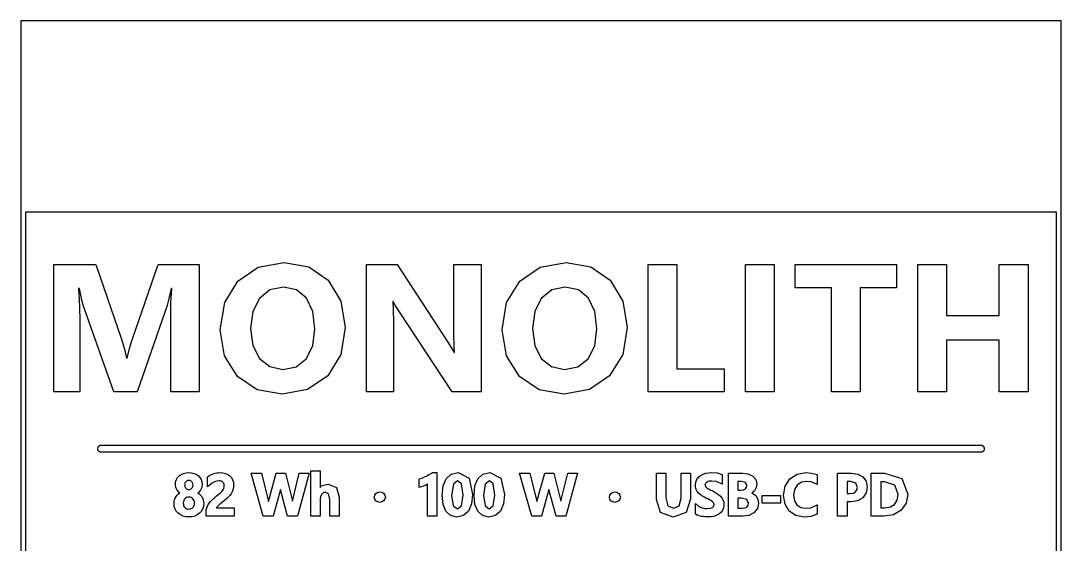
# Model space of a CAD drawing. Header units: metres. Extents: x -22 to 22, y 1.9 to 79.7.
# Drawn here: x -22 to 22, y 57.56 to 79.7 of the extents above; entities that cross this region are included whole.
import ezdxf

# ---------------------------------------------------------------- set-up
doc = ezdxf.new("R2010")
doc.units = ezdxf.units.M

msp = doc.modelspace()

# ---------------------------------------------------------------- linework, layer by layer
at = {"layer": 'MARKING'}
for points in [[(-20.6, 69.3879), (-18.8228, 69.3879), (-17.7226, 66.1942), (-17.6083, 65.8098), (-17.5302, 65.4235), (-17.5085, 65.4235), (-17.4036, 65.8416), (-17.2933, 66.2014), (-16.1931, 69.3879), (-14.4604, 69.3879), (-14.4604, 63.9998), (-15.6592, 63.9998), (-15.6592, 67.2235), (-15.6481, 67.7736), (-15.6147, 68.3779), (-15.6448, 68.3779), (-15.7337, 67.951), (-15.8131, 67.6636), (-17.0757, 63.9998), (-18.0677, 63.9998), (-19.3531, 67.6263), (-19.4219, 67.8876), (-19.5226, 68.3779), (-19.5563, 68.3779), (-19.5193, 67.6296), (-19.507, 66.9794), (-19.507, 63.9998), (-20.6, 63.9998)], [(-12.8337, 64.6587), (-13.3802, 65.5266), (-13.5624, 66.6223), (-13.3772, 67.7781), (-12.8217, 68.6893), (-11.961, 69.2809), (-10.8605, 69.4781), (-9.8168, 69.2893), (-8.9943, 68.723), (-8.4604, 67.8476), (-8.2825, 66.7317), (-8.467, 65.5849), (-9.0208, 64.684), (-9.8715, 64.1005), (-10.9471, 63.906), (-11.9971, 64.0942)], [(-3.6834, 69.3879), (-2.5374, 69.3879), (-2.5374, 63.9998), (-3.7627, 63.9998), (-5.9836, 67.3858), (-6.1486, 67.6462), (-6.2542, 67.8332), (-6.2686, 67.8332), (-6.246, 67.4721), (-6.2385, 66.9614), (-6.2385, 63.9998), (-7.3844, 63.9998), (-7.3844, 69.3879), (-6.0774, 69.3879), (-3.9395, 66.1077), (-3.7985, 65.8873), (-3.6689, 65.6688), (-3.6533, 65.6688), (-3.6758, 65.9474), (-3.6834, 66.4083)], [(-1.4572, 65.5266), (-1.6394, 66.6223), (-1.4542, 67.7781), (-0.8987, 68.6893), (-0.0381, 69.2809), (1.0625, 69.4781), (2.1062, 69.2893), (2.9286, 68.723), (3.4625, 67.8476), (3.6405, 66.7317), (3.4559, 65.5849), (2.9022, 64.684), (2.0515, 64.1005), (0.9759, 63.906), (-0.0742, 64.0942), (-0.9107, 64.6587)], [(7.7466, 63.9998), (4.5385, 63.9998), (4.5385, 69.3879), (5.7517, 69.3879), (5.7517, 64.9846), (7.7466, 64.9846)], [(8.6446, 63.9998), (8.6446, 69.3879), (9.8579, 69.3879), (9.8579, 63.9998)], [(13.5022, 63.9998), (12.2854, 63.9998), (12.2854, 68.3995), (10.7559, 68.3995), (10.7559, 69.3879), (15.0389, 69.3879), (15.0389, 68.3995), (13.5022, 68.3995)], [(15.937, 69.3879), (17.1502, 69.3879), (17.1502, 67.2392), (19.3819, 67.2392), (19.3819, 69.3879), (20.6, 69.3879), (20.6, 63.9998), (19.3819, 63.9998), (19.3819, 66.1942), (17.1502, 66.1942), (17.1502, 63.9998), (15.937, 63.9998)], [(-11.4671, 68.3144), (-11.909, 67.9546), (-12.1904, 67.3982), (-12.2842, 66.686), (-12.1904, 65.9697), (-11.909, 65.4199), (-11.4746, 65.0709), (-10.9242, 64.9545), (-10.3615, 65.0676), (-9.9286, 65.4066), (-9.6526, 65.9477), (-9.5607, 66.6644), (-9.6499, 67.4093), (-9.9178, 67.9678), (-10.3398, 68.3177), (-10.8942, 68.4344)], [(0.0139, 67.9546), (-0.2674, 67.3982), (-0.3612, 66.686), (-0.2674, 65.9697), (0.0139, 65.4199), (0.4483, 65.0709), (0.9987, 64.9545), (1.5615, 65.0676), (1.9943, 65.4066), (2.2703, 65.9477), (2.3623, 66.6644), (2.273, 67.4093), (2.0052, 67.9678), (1.5831, 68.3177), (1.0288, 68.4344), (0.4558, 68.3144)], [(18.7471, 61.6293), (18.7493, 61.6147), (18.75, 61.6), (18.7493, 61.5853), (18.7471, 61.5707), (18.7435, 61.5565), (18.7386, 61.5426), (18.7323, 61.5293), (18.7247, 61.5167), (18.716, 61.5048), (18.7061, 61.4939), (18.6952, 61.484), (18.6833, 61.4753), (18.6707, 61.4677), (18.6574, 61.4614), (18.6435, 61.4565), (18.6293, 61.4529), (18.6147, 61.4507), (18.6, 61.45), (-18.6, 61.45), (-18.6147, 61.4507), (-18.6293, 61.4529), (-18.6435, 61.4565), (-18.6574, 61.4614), (-18.6707, 61.4677), (-18.6833, 61.4753), (-18.6952, 61.484), (-18.7061, 61.4939), (-18.716, 61.5048), (-18.7247, 61.5167), (-18.7323, 61.5293), (-18.7386, 61.5426), (-18.7435, 61.5565), (-18.7471, 61.5707), (-18.7493, 61.5853), (-18.75, 61.6), (-18.7493, 61.6147), (-18.7471, 61.6293), (-18.7435, 61.6435), (-18.7386, 61.6574), (-18.7323, 61.6707), (-18.7247, 61.6833), (-18.716, 61.6952), (-18.7061, 61.7061), (-18.6952, 61.716), (-18.6833, 61.7247), (-18.6707, 61.7323), (-18.6574, 61.7386), (-18.6435, 61.7435), (-18.6293, 61.7471), (-18.6147, 61.7493), (-18.6, 61.75), (18.6, 61.75), (18.6147, 61.7493), (18.6293, 61.7471), (18.6435, 61.7435), (18.6574, 61.7386), (18.6707, 61.7323), (18.6833, 61.7247), (18.6952, 61.716), (18.7061, 61.7061), (18.716, 61.6952), (18.7247, 61.6833), (18.7323, 61.6707), (18.7386, 61.6574), (18.7435, 61.6435)], [(-14.6724, 60.5519), (-14.5757, 60.5082), (-14.4919, 60.4498), (-14.4227, 60.3774), (-14.3704, 60.2921), (-14.3375, 60.1969), (-14.3265, 60.0937), (-14.3453, 59.9647), (-14.4016, 59.8473), (-14.4871, 59.7483), (-14.5106, 59.7312), (-14.4578, 59.6952), (-14.399, 59.64), (-14.3507, 59.5773), (-14.313, 59.5083), (-14.2862, 59.4338), (-14.2703, 59.3554), (-14.265, 59.2732), (-14.2765, 59.1552), (-14.3118, 59.0456), (-14.3679, 58.9488), (-14.443, 58.8667), (-14.535, 58.8012), (-14.6422, 58.7526), (-14.762, 58.7224), (-14.892, 58.7125), (-15.021, 58.7225), (-15.1403, 58.7526), (-15.2469, 58.8012), (-15.3392, 58.8666), (-15.4147, 58.9485), (-15.4717, 59.0454), (-15.5073, 59.1551), (-15.5189, 59.2732), (-15.5138, 59.3543), (-15.4986, 59.4323), (-15.4725, 59.5066), (-15.4359, 59.5755), (-15.3887, 59.6384), (-15.3307, 59.6941), (-15.2776, 59.7308), (-15.3017, 59.748), (-15.3883, 59.8472), (-15.4447, 59.9647), (-15.4634, 60.0937), (-15.4523, 60.1978), (-15.4192, 60.2934), (-15.3662, 60.3787), (-15.2968, 60.451), (-15.2132, 60.5092), (-15.1171, 60.5527), (-15.0102, 60.5797), (-14.8953, 60.5886), (-14.7797, 60.5795)], [(-13.433, 59.8939), (-13.4149, 59.9371), (-13.4038, 59.983), (-13.4001, 60.0328), (-13.4044, 60.0854), (-13.4167, 60.1282), (-13.4354, 60.1627), (-13.4599, 60.1906), (-13.4901, 60.2126), (-13.5268, 60.2291), (-13.57, 60.2397), (-13.6175, 60.2432), (-13.7106, 60.2324), (-13.8059, 60.1997), (-13.9022, 60.1444), (-14.0983, 59.9806), (-14.0983, 60.4047), (-14.0183, 60.4603), (-13.9615, 60.494), (-13.9027, 60.5229), (-13.8419, 60.5466), (-13.7784, 60.5653), (-13.712, 60.5783), (-13.6422, 60.586), (-13.5676, 60.5885), (-13.4503, 60.5804), (-13.3417, 60.5554), (-13.2441, 60.5136), (-13.1601, 60.4544), (-13.0921, 60.3782), (-13.042, 60.2858), (-13.0113, 60.1797), (-13.0013, 60.062), (-13.0082, 59.9551), (-13.0292, 59.8586), (-13.0633, 59.7707), (-13.1089, 59.6895), (-13.1648, 59.6145), (-13.23, 59.5447), (-13.3028, 59.4774), (-13.3825, 59.4093), (-13.452, 59.3535), (-13.5203, 59.3001), (-13.5836, 59.249), (-13.639, 59.2003), (-13.6844, 59.1541), (-13.7176, 59.1112), (-13.7252, 59.096), (-12.9753, 59.096), (-12.9753, 58.74), (-14.1625, 58.74), (-14.1625, 58.9338), (-14.1564, 59.0185), (-14.1376, 59.1003), (-14.1082, 59.1761), (-14.0708, 59.2465), (-14.0261, 59.3121), (-13.9752, 59.3729), (-13.9197, 59.43), (-13.8614, 59.4843), (-13.8013, 59.5362), (-13.7407, 59.5857), (-13.6808, 59.6338), (-13.6231, 59.6815), (-13.5725, 59.7259), (-13.5275, 59.7686), (-13.4891, 59.8101), (-13.4578, 59.8516)], [(-11.1938, 60.56), (-10.8111, 60.56), (-10.5082, 59.3819), (-10.2231, 60.56), (-9.8055, 60.56), (-10.3046, 58.74), (-10.7149, 58.74), (-11.0221, 59.8686), (-11.33, 58.74), (-11.7473, 58.74), (-12.2562, 60.56), (-11.821, 60.56), (-11.5264, 59.3711)], [(-9.3431, 58.74), (-9.7393, 58.74), (-9.7393, 60.6575), (-9.3431, 60.6575), (-9.3431, 59.9557), (-9.2624, 60.039), (-9.0004, 60.1055), (-8.6513, 59.9633), (-8.5403, 59.5562), (-8.5403, 58.74), (-8.9354, 58.74), (-8.9354, 59.4573), (-8.9879, 59.6933), (-9.1237, 59.761), (-9.1998, 59.7431), (-9.2723, 59.6818), (-9.3243, 59.5825), (-9.3431, 59.4491)], [(-4.796, 60.0936), (-4.8727, 60.0554), (-4.9696, 60.0185), (-5.153, 59.9646), (-5.153, 60.3225), (-5.0454, 60.3591), (-4.9822, 60.3828), (-4.9208, 60.4084), (-4.8604, 60.4366), (-4.8001, 60.468), (-4.7391, 60.5029), (-4.6766, 60.5422), (-4.5957, 60.5979), (-4.4009, 60.5979), (-4.4009, 58.74), (-4.796, 58.74)], [(-4.0159, 60.3326), (-3.8043, 60.5258), (-3.5092, 60.5918), (-3.0438, 60.3509), (-2.8956, 59.6603), (-2.9372, 59.2614), (-3.0649, 58.9626), (-3.2763, 58.7731), (-3.5578, 58.71), (-3.8228, 58.7709), (-4.0221, 58.9532), (-4.1422, 59.2388), (-4.1809, 59.6155), (-4.1407, 60.026)], [(-2.7927, 60.026), (-2.668, 60.3326), (-2.4564, 60.5258), (-2.1613, 60.5918), (-1.6959, 60.3509), (-1.5477, 59.6603), (-1.5893, 59.2614), (-1.717, 58.9626), (-1.9283, 58.7731), (-2.2098, 58.71), (-2.4749, 58.7709), (-2.6742, 58.9532), (-2.7943, 59.2388), (-2.833, 59.6155)], [(0.1596, 60.56), (0.5422, 60.56), (0.8451, 59.3819), (1.1302, 60.56), (1.5478, 60.56), (1.0487, 58.74), (0.6384, 58.74), (0.3312, 59.8686), (0.0233, 58.74), (-0.394, 58.74), (-0.9029, 60.56), (-0.4677, 60.56), (-0.1731, 59.3711)], [(4.8797, 59.4513), (4.8797, 60.56), (5.282, 60.56), (5.282, 59.5262), (5.3699, 59.1868), (5.6108, 59.0834), (5.841, 59.1823), (5.9253, 59.5083), (5.9253, 60.56), (6.3276, 60.56), (6.3276, 59.4786), (6.1463, 58.904), (5.5896, 58.7079), (5.054, 58.8972)], [(7.1836, 59.4066), (7.121, 59.4394), (7.0493, 59.4733), (6.9696, 59.5101), (6.8831, 59.5581), (6.8025, 59.6069), (6.7278, 59.6603), (6.6615, 59.721), (6.6061, 59.79), (6.5632, 59.8687), (6.5363, 59.9593), (6.5275, 60.0625), (6.5427, 60.1889), (6.5894, 60.2999), (6.6609, 60.3921), (6.7505, 60.4652), (6.8547, 60.5206), (6.97, 60.5586), (7.0915, 60.5811), (7.215, 60.5886), (7.4558, 60.5728), (7.6637, 60.5134), (7.6637, 60.0949), (7.4214, 60.2096), (7.2292, 60.2338), (7.1746, 60.2312), (7.1184, 60.223), (7.0674, 60.2094), (7.0246, 60.1903), (6.9902, 60.1663), (6.9649, 60.1385), (6.9499, 60.1079), (6.9445, 60.069), (6.9487, 60.0311), (6.9606, 60.0003), (6.9816, 59.972), (7.0139, 59.9428), (7.0588, 59.913), (7.1158, 59.882), (7.1849, 59.849), (7.2679, 59.8117), (7.3575, 59.7623), (7.4421, 59.7104), (7.5208, 59.6534), (7.5908, 59.5892), (7.6504, 59.5172), (7.6971, 59.4357), (7.7276, 59.3432), (7.7377, 59.2393), (7.723, 59.1061), (7.6777, 58.9918), (7.6073, 58.8989), (7.5174, 58.8263), (7.4119, 58.7731), (7.2946, 58.738), (7.1692, 58.718), (7.0386, 58.7115), (6.9871, 58.7132), (6.9271, 58.7183), (6.8616, 58.7266), (6.7945, 58.7381), (6.7281, 58.7525), (6.6644, 58.7701), (6.6061, 58.7912), (6.5289, 58.8309), (6.5289, 59.2822), (6.6659, 59.1737), (6.7103, 59.147), (6.7607, 59.1231), (6.8147, 59.1029), (6.8711, 59.0869), (6.9274, 59.075), (6.9809, 59.0677), (7.0272, 59.0654), (7.1694, 59.0789), (7.2581, 59.1149), (7.3037, 59.1654), (7.3198, 59.2389), (7.315, 59.276), (7.3, 59.3092), (7.2738, 59.3414), (7.2348, 59.374)], [(9.0819, 60.2962), (9.1239, 60.1134), (9.1001, 59.957), (9.0292, 59.8231), (8.9202, 59.7209), (8.9385, 59.7159), (9.0797, 59.6155), (9.1712, 59.4691), (9.2013, 59.2871), (9.1527, 59.0642), (9.0065, 58.8875), (8.7922, 58.7758), (8.5386, 58.74), (7.9288, 58.74), (7.9288, 60.56), (8.5319, 60.56), (8.7662, 60.5314), (8.9557, 60.4411)], [(11.2389, 60.22), (11.0103, 60.1796), (10.8339, 60.0613), (10.7188, 59.8764), (10.6794, 59.6323), (10.7161, 59.4011), (10.8231, 59.2272), (10.987, 59.1166), (11.201, 59.0788), (11.408, 59.105), (11.6768, 59.2242), (11.6768, 58.8287), (11.4143, 58.7374), (11.1368, 58.711), (10.7831, 58.773), (10.502, 58.9623), (10.3219, 59.2536), (10.2627, 59.6182), (10.3291, 60.0089), (10.5307, 60.32), (10.8352, 60.5224), (11.2048, 60.5889), (11.444, 60.5704), (11.6768, 60.5039), (11.6768, 60.0881), (11.4202, 60.1967)], [(12.5466, 60.56), (13.1265, 60.56), (13.4007, 60.524), (13.6165, 60.4105), (13.7538, 60.2241), (13.7986, 59.9794), (13.752, 59.7304), (13.6109, 59.529), (13.392, 59.3983), (13.1188, 59.3565), (12.9477, 59.3565), (12.9477, 58.74), (12.5466, 58.74)], [(15.4483, 59.2925), (15.2374, 58.9934), (14.9112, 58.8021), (14.5012, 58.74), (13.9659, 58.74), (13.9659, 60.56), (14.5254, 60.56), (15.2674, 60.342), (15.5189, 59.677)], [(-14.767, 60.2033), (-14.7927, 60.2252), (-14.823, 60.2419), (-14.857, 60.2525), (-14.8942, 60.2561), (-14.9332, 60.2523), (-14.9675, 60.2414), (-14.9971, 60.2245), (-15.0225, 60.2019), (-15.0432, 60.1744), (-15.059, 60.1416), (-15.0689, 60.1053), (-15.0722, 60.0665), (-15.0685, 60.0262), (-15.0576, 59.9896), (-15.0406, 59.957), (-15.019, 59.9293), (-14.9931, 59.907), (-14.9632, 59.8903), (-14.9302, 59.8798), (-14.8943, 59.8763), (-14.8585, 59.8799), (-14.8257, 59.8905), (-14.7954, 59.9078), (-14.7688, 59.9306), (-14.7467, 59.9585), (-14.7296, 59.9909), (-14.7188, 60.0271), (-14.7151, 60.0665), (-14.7187, 60.1066), (-14.7295, 60.1437), (-14.746, 60.1764)], [(-3.5369, 59.0633), (-3.3676, 59.1857), (-3.2981, 59.6383), (-3.3665, 60.1086), (-3.531, 60.2342), (-3.7069, 60.1051), (-3.7791, 59.6276), (-3.7087, 59.1837)], [(-2.3608, 59.1837), (-2.189, 59.0633), (-2.0197, 59.1857), (-1.9501, 59.6383), (-2.0185, 60.1086), (-2.1831, 60.2342), (-2.3589, 60.1051), (-2.4312, 59.6276)], [(8.3299, 60.2135), (8.3299, 59.8498), (8.4485, 59.8498), (8.5653, 59.8652), (8.6432, 59.9061), (8.6892, 59.9677), (8.7041, 60.048), (8.6507, 60.1678), (8.4674, 60.2135)], [(13.3089, 60.1433), (13.0842, 60.2078), (12.9477, 60.2078), (12.9477, 59.7064), (13.0663, 59.7064), (13.2111, 59.7255), (13.3054, 59.7766), (13.3607, 59.8555), (13.3793, 59.9616)], [(15.0619, 59.4208), (15.099, 59.6587), (14.9593, 60.0636), (14.5336, 60.2006), (14.367, 60.2006), (14.367, 59.0983), (14.5277, 59.0983), (14.7756, 59.1366), (14.9518, 59.2455)], [(-14.7532, 59.5101), (-14.7937, 59.5332), (-14.8398, 59.548), (-14.8921, 59.5531), (-14.9422, 59.5484), (-14.9878, 59.5346), (-15.0281, 59.5127), (-15.0622, 59.4835), (-15.0902, 59.447), (-15.1118, 59.4033), (-15.1256, 59.3535), (-15.1303, 59.2979), (-15.1258, 59.2392), (-15.1126, 59.1883), (-15.0922, 59.1455), (-15.0656, 59.111), (-15.0328, 59.084), (-14.9931, 59.0638), (-14.946, 59.0509), (-14.8921, 59.0465), (-14.8402, 59.051), (-14.7945, 59.0639), (-14.7548, 59.0848), (-14.7213, 59.1129), (-14.6934, 59.1483), (-14.672, 59.1909), (-14.658, 59.2409), (-14.6532, 59.2981), (-14.6577, 59.3507), (-14.6711, 59.3997), (-14.6919, 59.4433), (-14.7193, 59.48)], [(-7.0325, 59.4669), (-7.0495, 59.5528), (-7.0319, 59.64), (-6.9796, 59.7119), (-6.9043, 59.7593), (-6.8165, 59.7749), (-6.7284, 59.7593), (-6.6533, 59.7119), (-6.601, 59.64), (-6.5834, 59.5525), (-6.6013, 59.466), (-6.6542, 59.3942), (-6.7303, 59.3462), (-6.8201, 59.3305), (-6.9075, 59.3465), (-6.9818, 59.3949)], [(2.9583, 59.3949), (2.9076, 59.4669), (2.8906, 59.5528), (2.9082, 59.64), (2.9605, 59.7119), (3.0358, 59.7593), (3.1236, 59.7749), (3.2117, 59.7593), (3.2868, 59.7119), (3.3391, 59.64), (3.3567, 59.5525), (3.3388, 59.466), (3.2859, 59.3942), (3.2099, 59.3462), (3.12, 59.3305), (3.0326, 59.3465)], [(8.4665, 59.5037), (8.3299, 59.5037), (8.3299, 59.0854), (8.5066, 59.0854), (8.6318, 59.1017), (8.714, 59.1449), (8.7622, 59.2096), (8.7776, 59.2915), (8.7062, 59.446)], [(10.1236, 59.6248), (10.1236, 59.3019), (9.3564, 59.3019), (9.3564, 59.6248)]]:
    msp.add_lwpolyline(points, close=True, dxfattribs=at)
at = {"layer": 'OUTLINE'}
msp.add_lwpolyline([(-22, 1.9), (22, 1.9), (22, 79.7), (-22, 79.7)], close=True, dxfattribs=at)
at = {"layer": 'VISIBLE_REF'}
msp.add_lwpolyline([(-21.8, 9), (21.8, 9), (21.8, 71.6), (-21.8, 71.6)], close=True, dxfattribs=at)

doc.saveas('drawing.dxf')
